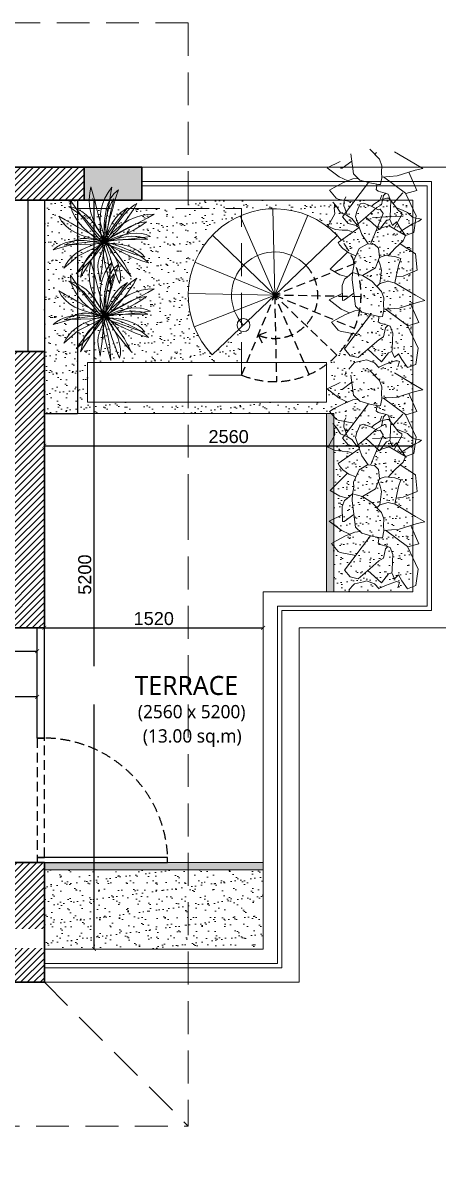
# Model space of a CAD drawing. Header units: millimetres. Extents: x 922141 to 965068, y 34629 to 256118.
# Drawn here: x 953442 to 956333, y 139470 to 147432 of the extents above; entities that cross this region are included whole.
import ezdxf

# ---------------------------------------------------------------- set-up
doc = ezdxf.new("R2010")
doc.units = ezdxf.units.MM
doc.header["$PDMODE"] = 35
doc.linetypes.add('DASHED', pattern=[19.05, 12.7, -6.35])
doc.linetypes.add('DASHED2', pattern=[0.375, 0.25, -0.125])
doc.layers.get('0').update_dxf_attribs({"plot": 0})
doc.layers.get('Defpoints').update_dxf_attribs({"color": 6})
for name, color, linetype, lineweight in [('A-HATCH', 251, 'Continuous', 9), ('MCA__ ARREDO', 133, 'Continuous', 5), ('MCA__ FINESTRE', 111, 'Continuous', 5), ('MCA__ LANDSCAPE', 136, 'Continuous', 5), ('MCA__ LAYOUT TESTO', 6, 'Continuous', 5), ('MCA__ MURI ESISTENTI SEZIONATI', 30, 'Continuous', 30), ('MCA__ SCALE', 154, 'Continuous', 18), ('MCA__ VERDE_ALBERI', 94, 'Continuous', 0)]:
    doc.layers.add(name, color=color, linetype=linetype, lineweight=lineweight)
for name, color, linetype in [('DCR_TERRACE', 30, 'Continuous'), ('MCA__ FACCIATA', 140, 'Continuous'), ('MCA__ PISCINA ELEV.', 91, 'Continuous')]:
    doc.layers.add(name, color=color, linetype=linetype)
doc.styles.get("Standard").update_dxf_attribs({"font": 'arial.ttf'})
doc.dimstyles.new('ISO-25', dxfattribs={"dimtxt": 250, "dimasz": 20, "dimexe": 1.25, "dimexo": 0.625, "dimtad": 1, "dimdec": 1, "dimrnd": 5, "dimtxsty": 'Standard', "dimcen": 2.5, "dimadec": 0, "dimazin": 0, "dimtfac": 1, "dimtdec": 1, "dimtmove": 0, "dimatfit": 3, "dimfxl": 1, "dimarcsym": 0})
pattern_1 = [(45, (295321.784, -305485.605), (-22.4506403, 22.4506403), [])]

# ---------------------------------------------------------------- blocks, each defined once
blk = doc.blocks.new('bush')
at = {"layer": 'MCA__ LANDSCAPE'}
for p, q in [((354250.8, 640828.8), (354270.3, 640854.6)), ((354270.3, 640854.6), (354294.1, 640876.5)), ((354294.1, 640876.5), (354282.1, 640836.6)), ((354223.8, 640764.1), (354235.3, 640798.7)), ((354235.3, 640798.7), (354250.8, 640828.8)), ((354270.5, 640797.8), (354259.4, 640759.7)), ((354282.1, 640836.6), (354270.5, 640797.8)), ((354028.5, 640772.1), (354003.9, 640778.3)), ((354003.9, 640778.3), (354091, 640715.9)), ((354053.6, 640762.6), (354028.5, 640772.1)), ((354079.3, 640748.7), (354053.6, 640762.6)), ((354105.5, 640729.3), (354079.3, 640748.7)), ((354132, 640703.1), (354105.5, 640729.3)), ((354211.9, 640679.8), (354216, 640724.6)), ((354216, 640724.6), (354223.8, 640764.1)), ((354248.9, 640722.3), (354238.9, 640685.1)), ((354259.4, 640759.7), (354248.9, 640722.3)), ((354392.7, 640714.7), (354429.5, 640725.6)), ((354429.5, 640725.6), (354466.5, 640731.8)), ((354466.5, 640731.8), (354504, 640733.7)), ((354504, 640733.7), (354467, 640712.7)), ((354091, 640715.9), (354166.9, 640624.4)), ((354159, 640669.1), (354132, 640703.1)), ((354186.2, 640626.2), (354159, 640669.1)), ((354211.2, 640629.4), (354211.9, 640679.8)), ((354238.9, 640685.1), (354229.7, 640648)), ((354249, 640614.6), (354284.5, 640649)), ((354284.5, 640649), (354320.3, 640676.8)), ((354356.2, 640654.4), (354319.7, 640635.3)), ((354320.3, 640676.8), (354356.4, 640698.6)), ((354392.9, 640673.4), (354356.2, 640654.4)), ((354356.4, 640698.6), (354392.7, 640714.7)), ((354429.9, 640692.7), (354392.9, 640673.4)), ((354467, 640712.7), (354429.9, 640692.7)), ((354061.8, 640587), (354038.5, 640579.7)), ((354083.7, 640590.6), (354061.8, 640587)), ((354107.1, 640590.8), (354083.7, 640590.6)), ((354134.7, 640587.8), (354107.1, 640590.8)), ((354169.3, 640581.8), (354134.7, 640587.8)), ((354166.9, 640624.4), (354213.8, 640573.1)), ((354213.8, 640573.1), (354169.3, 640581.8)), ((354213.8, 640573.1), (354186.2, 640626.2)), ((354213.8, 640573.1), (354211.2, 640629.4)), ((354213.8, 640573.1), (354249, 640614.6)), ((354221.3, 640610.7), (354213.8, 640573.1)), ((354248.4, 640595), (354213.8, 640573.1)), ((354213.8, 640573.1), (354261.2, 640586.2)), ((354229.7, 640648), (354221.3, 640610.7)), ((354283.8, 640615.6), (354248.4, 640595)), ((354288.5, 640583.1), (354259.4, 640580.7)), ((354261.2, 640586.2), (354302.2, 640595.5)), ((354319.7, 640635.3), (354283.8, 640615.6)), ((354320.9, 640584.7), (354288.5, 640583.1)), ((354302.2, 640595.5), (354337.5, 640601.4)), ((354355.6, 640585.7), (354320.9, 640584.7)), ((354337.5, 640601.4), (354368.4, 640604)), ((354391.9, 640586.2), (354355.6, 640585.7)), ((354368.4, 640604), (354395.6, 640603.6)), ((354429, 640586.4), (354391.9, 640586.2)), ((354395.6, 640603.6), (354420.4, 640600.4)), ((354420.4, 640600.4), (354443.5, 640594.6)), ((354466.1, 640586.5), (354429, 640586.4)), ((354443.5, 640594.6), (354466.1, 640586.5)), ((354011.2, 640568.4), (353977.1, 640553)), ((353977.1, 640553), (354023.2, 640558)), ((354038.5, 640579.7), (354011.2, 640568.4)), ((354023.2, 640558), (354063.4, 640563)), ((354063.4, 640563), (354098.1, 640567.5)), ((354098.1, 640567.5), (354128.2, 640571.3)), ((354128.1, 640489.9), (354151, 640515.9)), ((354128.2, 640571.3), (354154.1, 640574.1)), ((354151, 640515.9), (354171.2, 640537.2)), ((354154.1, 640574.1), (354176.6, 640575.5)), ((354171.2, 640537.2), (354188.5, 640553.8)), ((354194.5, 640542.2), (354173.8, 640513.3)), ((354176.6, 640575.5), (354196.2, 640575.3)), ((354188.5, 640553.8), (354202.8, 640565.7)), ((354213.8, 640573.1), (354194.5, 640542.2)), ((354196.2, 640575.3), (354213.8, 640573.1)), ((354202.8, 640565.7), (354213.8, 640573.1)), ((354234.2, 640577.4), (354213.8, 640573.1)), ((354213.8, 640573.1), (354267.5, 640556.8)), ((354237.8, 640556.2), (354213.8, 640573.1)), ((354213.8, 640573.1), (354239.5, 640540.3)), ((354224, 640544.8), (354213.8, 640573.1)), ((354234.6, 640514), (354224, 640544.8)), ((354259.4, 640580.7), (354234.2, 640577.4)), ((354264.5, 640539.1), (354237.8, 640556.2)), ((354239.5, 640540.3), (354261.3, 640507.4)), ((354293.8, 640522.2), (354264.5, 640539.1)), ((354267.5, 640556.8), (354314.8, 640540)), ((354325.4, 640505.6), (354293.8, 640522.2)), ((354314.8, 640540), (354355.8, 640523.1)), ((354355.8, 640523.1), (354390.7, 640506.4)), ((354075.6, 640423.7), (354102.9, 640459.2)), ((354102.9, 640459.2), (354128.1, 640489.9)), ((354130, 640461.5), (354107.9, 640438.7)), ((354152.1, 640486.4), (354130, 640461.5)), ((354173.8, 640513.3), (354152.1, 640486.4)), ((354245.4, 640481.7), (354234.6, 640514)), ((354256.5, 640448.7), (354245.4, 640481.7)), ((354267.6, 640415.9), (354256.5, 640448.7)), ((354261.3, 640507.4), (354279, 640474.8)), ((354279, 640474.8), (354292.5, 640442.8)), ((354359.1, 640489.6), (354325.4, 640505.6)), ((354394.6, 640474.5), (354359.1, 640489.6)), ((354390.7, 640506.4), (354419.5, 640490.2)), ((354431.8, 640460.6), (354394.6, 640474.5)), ((354419.5, 640490.2), (354442.3, 640474.9)), ((354470.5, 640448.1), (354431.8, 640460.6)), ((354442.3, 640474.9), (354459.3, 640460.7)), ((354459.3, 640460.7), (354470.5, 640448.1)), ((354046.3, 640383.4), (354075.6, 640423.7)), ((354065.6, 640399.6), (354046.3, 640383.4)), ((354086.3, 640418.1), (354065.6, 640399.6)), ((354107.9, 640438.7), (354086.3, 640418.1)), ((354278.7, 640384.2), (354267.6, 640415.9)), ((354289.9, 640354.5), (354278.7, 640384.2)), ((354292.5, 640442.8), (354301.5, 640411.8)), ((354301.5, 640411.8), (354306.1, 640382)), ((354306.1, 640382), (354305.9, 640353.8)), ((354300.8, 640327.6), (354289.9, 640354.5)), ((354305.9, 640353.8), (354300.8, 640327.6))]:
    blk.add_line(p, q, dxfattribs=at)
at = {"layer": 'MCA__ LANDSCAPE', "flags": 128}
for points in [[(354222.9, 640574.2), (354190.6, 640618.1), (354165.1, 640660.5), (354146.2, 640701.7), (354133.3, 640741.7), (354125.9, 640780.8), (354123.7, 640819.1), (354126.1, 640856.6), (354132.8, 640893.5)], [(354132.8, 640893.5), (354144.8, 640852.6), (354155.8, 640812), (354166.1, 640771.6), (354176.2, 640731.4), (354186.6, 640691.6), (354197.5, 640652.1), (354209.5, 640613), (354222.9, 640574.2)], [(354202.9, 640563.6), (354191.9, 640616.9), (354186.6, 640666.1), (354186.7, 640711.4), (354191.8, 640753.2), (354201.5, 640791.8), (354215.5, 640827.4), (354233.5, 640860.5), (354255, 640891.2)], [(354255, 640891.2), (354248.8, 640849), (354241.7, 640807.5), (354234.1, 640766.5), (354226.5, 640725.9), (354219.1, 640685.4), (354212.5, 640645), (354206.9, 640604.4), (354202.9, 640563.6)], [(354013.3, 640813.8), (354037.3, 640779.8), (354060.8, 640746.7), (354083.9, 640714.5), (354106.9, 640683.1), (354130.1, 640652.4), (354153.7, 640622.3), (354177.8, 640592.7), (354202.9, 640563.6)], [(354202.9, 640563.6), (354156.9, 640596.2), (354117.6, 640627.8), (354084.9, 640658.7), (354058.5, 640689.1), (354038.3, 640719.6), (354024.2, 640750.2), (354015.9, 640781.5), (354013.3, 640813.8)], [(354222.9, 640574.2), (354221, 640623.4), (354221.2, 640665.4), (354223.6, 640701.2), (354228.1, 640731.8), (354234.7, 640758.3), (354243.5, 640781.6), (354254.4, 640802.8), (354267.5, 640822.9)], [(354267.5, 640822.9), (354259.1, 640786.8), (354250.8, 640750.6), (354243, 640715.2), (354236.1, 640681.2), (354230.2, 640649.3), (354225.9, 640620.4), (354223.3, 640595.1), (354222.9, 640574.2)], [(354403.2, 640795.7), (354382.2, 640760.9), (354360.1, 640727.8), (354337.3, 640696.6), (354314.1, 640667.5), (354290.8, 640640.6), (354267.6, 640615.9), (354244.8, 640593.8), (354222.9, 640574.2)], [(354222.9, 640574.2), (354251, 640622.8), (354278.1, 640665.1), (354304, 640701.2), (354328.2, 640731.3), (354350.6, 640755.6), (354370.7, 640774.3), (354388.4, 640787.6), (354403.2, 640795.7)], [(353945.8, 640721.8), (353981.9, 640701), (354017.1, 640680.8), (354051.6, 640661.3), (354085.7, 640642.5), (354119.6, 640624.3), (354153.6, 640606.9), (354187.9, 640590.2), (354222.9, 640574.2)], [(354222.9, 640574.2), (354167.5, 640584.6), (354118.6, 640596.8), (354075.9, 640611.1), (354039.2, 640627.6), (354008.1, 640646.8), (353982.4, 640668.7), (353961.7, 640693.6), (353945.8, 640721.8)], [(354347.7, 640770.6), (354324.9, 640741.4), (354302.2, 640712), (354280.3, 640683.1), (354259.7, 640655.1), (354241, 640628.7), (354225, 640604.2), (354212, 640582.4), (354202.9, 640563.6)], [(354202.9, 640563.6), (354221.8, 640609.1), (354239.6, 640647.1), (354256.7, 640678.6), (354273.7, 640704.5), (354290.8, 640725.7), (354308.6, 640743.2), (354327.4, 640757.8), (354347.7, 640770.6)], [(354459.4, 640689), (354425.7, 640666.2), (354391.9, 640645.4), (354358.1, 640626.7), (354324.8, 640610), (354292.3, 640595.3), (354260.9, 640582.7), (354231, 640572.1), (354202.9, 640563.6)], [(354202.9, 640563.6), (354248.7, 640595.9), (354291.1, 640622.9), (354329.7, 640644.8), (354364.3, 640662), (354394.8, 640674.7), (354421, 640683.2), (354442.6, 640687.9), (354459.4, 640689)], [(354222.9, 640574.2), (354260.7, 640591.8), (354297.7, 640605.5), (354333.5, 640615.3), (354367.7, 640621.1), (354400, 640622.9), (354430, 640620.5), (354457.4, 640613.9), (354481.7, 640603)], [(354481.7, 640603), (354453.1, 640598.4), (354421.6, 640594.4), (354388.2, 640590.7), (354353.8, 640587.4), (354319.1, 640584.2), (354285.2, 640581), (354252.8, 640577.7), (354222.9, 640574.2)], [(354202.9, 640563.6), (354144.1, 640574.6), (354093.4, 640579.6), (354050.1, 640579.3), (354013.1, 640574.4), (353981.7, 640565.8), (353954.9, 640554.1), (353931.9, 640540.1), (353911.9, 640524.6)], [(354222.9, 640574.2), (354164.9, 640559.6), (354116.8, 640542.9), (354077.6, 640524.4), (354046.1, 640504.5), (354021.2, 640483.5), (354001.8, 640461.6), (353986.8, 640439.3), (353975.1, 640416.8)], [(354202.9, 640563.6), (354168.6, 640534), (354142.6, 640510.4), (354123.2, 640490.5), (354108.9, 640471.9), (354098.3, 640452.4), (354089.8, 640429.6), (354081.8, 640401.1), (354072.9, 640364.7)], [(354222.9, 640574.2), (354204.2, 640533), (354190.5, 640500.6), (354181.2, 640474.4), (354176.1, 640451.6), (354174.6, 640429.5), (354176.5, 640405.2), (354181.2, 640376), (354188.4, 640339.2)], [(354188.4, 640339.2), (354194, 640385.3), (354198.4, 640425.5), (354201.9, 640460.4), (354205, 640490.5), (354208.3, 640516.4), (354212, 640538.6), (354216.8, 640557.7), (354222.9, 640574.2)], [(354249.2, 640314.9), (354235.5, 640362.7), (354224.4, 640406.1), (354215.7, 640444.9), (354209.2, 640478.9), (354204.9, 640507.9), (354202.5, 640531.8), (354201.9, 640550.4), (354202.9, 640563.6)], [(354202.9, 640563.6), (354244.5, 640563.7), (354283.8, 640560.6), (354320.4, 640554.5), (354354, 640545.4), (354384, 640533.4), (354410.3, 640518.6), (354432.3, 640501.2), (354449.9, 640481.1)], [(354202.9, 640563.6), (354215.3, 640529.4), (354225.3, 640495.3), (354233.2, 640461.7), (354239.2, 640428.9), (354243.6, 640397.5), (354246.5, 640367.7), (354248.3, 640340), (354249.2, 640314.9)], [(354449.9, 640481.1), (354422, 640488.9), (354391.7, 640498.5), (354359.9, 640509.2), (354327.2, 640520.6), (354294.4, 640532.3), (354262.2, 640543.6), (354231.5, 640554.2), (354202.9, 640563.6)], [(354369.3, 640367.9), (354336.8, 640405.6), (354308.5, 640440.3), (354284.3, 640471.9), (354264.2, 640500), (354248.1, 640524.6), (354235.9, 640545.3), (354227.5, 640561.9), (354222.9, 640574.2)], [(354222.9, 640574.2), (354248.5, 640548.4), (354271.9, 640521.7), (354293.2, 640494.4), (354312.4, 640467.2), (354329.5, 640440.5), (354344.7, 640414.7), (354357.9, 640390.4), (354369.3, 640367.9)]]:
    blk.add_lwpolyline(points, dxfattribs=at)
at = {"layer": 'MCA__ LANDSCAPE'}
for points in [[(353911.9, 640524.6), (354014.7, 640554.8), (354133.6, 640558.2), (354202.9, 640563.6)], [(353975.1, 640416.8), (354055.8, 640487.3), (354162.2, 640540.3), (354222.9, 640574.2)], [(354072.9, 640364.7), (354097.4, 640404.2), (354118.2, 640438.9), (354136, 640469.1), (354151.5, 640495.1), (354165.3, 640517.2), (354178, 640535.8), (354190.3, 640551.1), (354202.9, 640563.6)]]:
    blk.add_lwpolyline(points, dxfattribs=at)
blk = doc.blocks.new('SDRG')
at = {"layer": 'MCA__ LANDSCAPE'}
blk.add_line((549525.5, 620385.5, 0), (549525.5, 620568.4, 0), dxfattribs=at)
at = {"layer": 'MCA__ VERDE_ALBERI', "transparency": 33554687}
for p, q in [((549139, 620536.2), (549212.5, 620647)), ((549212.5, 620647), (549246.8, 620700.6)), ((549246.8, 620700.6), (549255.4, 620654.5)), ((549255.4, 620654.5), (549283.8, 620545.5)), ((549265.4, 620616.2), (549376.2, 620658.1)), ((549376.2, 620658.1), (549392.3, 620591.2)), ((549390.2, 620590.3), (549528.6, 620648)), ((549528.6, 620648), (549626.2, 620628.7)), ((549548.8, 620679), (549536, 620626.3)), ((549560.1, 620662), (549548.8, 620679)), ((549575.7, 620622), (549560.1, 620662)), ((549754.8, 620632.8), (549854, 620637.8)), ((549854, 620637.8), (549885, 620552.8)), ((550003.2, 620621.7), (550037.4, 620675.3)), ((550037.4, 620675.3), (550046, 620629.2)), ((549286.4, 620462.7), (549390.2, 620590.3)), ((549448, 620512.4), (549386.7, 620573.9)), ((549475.3, 620531.7), (549491.1, 620566.5)), ((549504.6, 620596), (549491.1, 620566.5)), ((549536, 620626.3), (549504.6, 620596)), ((549620, 620544.8), (549575.7, 620622)), ((549641.7, 620578.3), (549579.9, 620483)), ((549642.1, 620577.2), (549592.8, 620546.2)), ((549642.1, 620577.2), (549626.2, 620628.7)), ((549674.5, 620562.2), (549641.7, 620578.3)), ((549690, 620543.1), (549754.8, 620632.8)), ((549924.2, 620502.6), (550003.2, 620621.7)), ((550046, 620629.2), (550074.5, 620520.2)), ((550056, 620590.9), (550166.9, 620632.8)), ((550166.9, 620632.8), (550183, 620565.9)), ((550180.9, 620565), (550319.3, 620622.7)), ((550319.3, 620622.7), (550416.8, 620603.4)), ((550432.8, 620551.9), (550416.8, 620603.4)), ((549286.7, 620452.8), (549283.8, 620545.5)), ((549432.5, 620499.2), (549389.8, 620485.9)), ((549456.7, 620518.7), (549414.5, 620488)), ((549472.2, 620495), (549432.5, 620499.2)), ((549491.8, 620543.3), (549456.7, 620518.7)), ((549505.7, 620561.3), (549491.8, 620543.3)), ((549516.4, 620561.7), (549505.7, 620561.3)), ((549597, 620512.7), (549516.4, 620561.7)), ((549579.2, 620502.8), (549542, 620487.7)), ((549592.8, 620546.2), (549557.4, 620527.4)), ((549557.4, 620527.4), (549579.2, 620502.8)), ((549715.5, 620511.7), (549674.5, 620562.2)), ((549760, 620469.1), (549715.5, 620511.7)), ((549765.9, 620507.9), (549757, 620449.5)), ((549779.2, 620543.2), (549765.9, 620507.9)), ((549819.2, 620527.4), (549779.2, 620543.2)), ((549923.5, 620500.6), (549819.2, 620527.4)), ((549885, 620552.8), (549887.5, 620509.9)), ((549911.1, 620461.5), (549924.2, 620502.6)), ((550077.3, 620427.5), (550074.5, 620520.2)), ((550077, 620437.4), (550180.9, 620565)), ((550383.4, 620520.9), (550348.1, 620502.1)), ((550348.1, 620502.1), (550369.8, 620477.5)), ((550432.8, 620551.9), (550383.4, 620520.9)), ((550393.9, 620507.1), (550387.2, 620489.5)), ((550425.7, 620494.9), (550393.9, 620507.1)), ((549116.2, 620388), (549179.2, 620442.7)), ((549149.1, 620416.6), (549139, 620428)), ((549179.2, 620442.7), (549218.3, 620455.9)), ((549218.3, 620455.9), (549258, 620451.7)), ((549258, 620451.7), (549290.3, 620453)), ((549290.3, 620453), (549330.1, 620443)), ((549330.4, 620431.4), (549317.7, 620378.7)), ((549330.1, 620443), (549330.4, 620431.4)), ((549383.2, 620468.3), (549370.1, 620427.2)), ((549389.8, 620485.9), (549383.2, 620468.3)), ((549384.2, 620471), (549397.9, 620457.3)), ((549425, 620433.1), (549394.2, 620446.6)), ((549452.3, 620442), (549397.9, 620457.3)), ((549414.5, 620488), (549414.9, 620476.5)), ((549414.9, 620476.5), (549423.3, 620436.2)), ((549423.3, 620436.2), (549446, 620396.5)), ((549467.5, 620413.7), (549452.3, 620442)), ((549529.8, 620491.5), (549472.2, 620495)), ((549505.4, 620451.1), (549477.3, 620432.6)), ((549477.3, 620432.6), (549481.2, 620421.1)), ((549683.8, 620366.7), (549505.4, 620451.1)), ((549542, 620487.7), (549529.8, 620491.5)), ((549542, 620487.7), (549548.4, 620469.1)), ((549600.1, 620424.7), (549548.4, 620469.1)), ((549579.9, 620483), (549588.3, 620442.8)), ((549606.1, 620403.5), (549588.3, 620442.8)), ((549757, 620449.5), (549765, 620420.8)), ((549923.4, 620409.8), (549911.1, 620461.5)), ((549969.9, 620417.4), (550009, 620430.6)), ((550009, 620430.6), (550048.6, 620426.4)), ((550173.9, 620443), (550160.8, 620401.8)), ((550180.5, 620460.6), (550173.9, 620443)), ((550174.9, 620445.7), (550188.6, 620432)), ((550223.2, 620473.9), (550180.5, 620460.6)), ((550242.9, 620416.7), (550188.6, 620432)), ((550262.9, 620469.7), (550223.2, 620473.9)), ((550320.4, 620466.2), (550262.9, 620469.7)), ((550332.7, 620462.3), (550320.4, 620466.2)), ((550369.8, 620477.5), (550332.7, 620462.3)), ((550332.7, 620462.3), (550339.1, 620443.8)), ((550390.7, 620399.4), (550339.1, 620443.8)), ((550387.2, 620489.5), (550407.3, 620420.7)), ((549317.7, 620378.7), (549297.9, 620319.9)), ((549316, 620371.9), (549513.3, 620206.7)), ((549327.6, 620419.7), (549338, 620420.1)), ((549359.7, 620415.2), (549338, 620420.1)), ((549370.1, 620427.2), (549359.7, 620415.2)), ((549457.3, 620379.6), (549437, 620338.2)), ((549459.4, 620383.1), (549446, 620396.5)), ((549481.2, 620421.1), (549457.3, 620379.6)), ((549512.3, 620357.5), (549467.5, 620413.7)), ((549521.3, 620345.7), (549600.1, 620424.7)), ((549687, 620388.7), (549681, 620347.9)), ((549711.4, 620412.9), (549687, 620388.7)), ((549765.2, 620415.1), (549711.4, 620412.9)), ((549765, 620420.8), (549768.8, 620415.2)), ((549827.1, 620388.5), (549765.2, 620415.1)), ((549811.8, 620416.9), (549783.3, 620410)), ((549843.9, 620424), (549811.8, 620416.9)), ((549869, 620309), (549827.1, 620388.5)), ((549923.4, 620409.8), (549843.9, 620424)), ((549906.9, 620362.7), (549869, 620309)), ((549906.9, 620362.7), (549969.9, 620417.4)), ((549939.8, 620391.3), (549923.4, 620409.8)), ((550048.6, 620426.4), (550080.9, 620427.7)), ((550080.9, 620427.7), (550120.8, 620417.6)), ((550121.1, 620406.1), (550108.3, 620353.4)), ((550118.3, 620394.4), (550128.6, 620394.8)), ((550120.8, 620417.6), (550121.1, 620406.1)), ((550150.3, 620389.8), (550128.6, 620394.8)), ((550160.8, 620401.8), (550150.3, 620389.8)), ((550258.2, 620388.3), (550242.9, 620416.7)), ((550303, 620332.1), (550258.2, 620388.3)), ((550312, 620320.4), (550390.7, 620399.4)), ((550425.7, 620383.2), (550394.9, 620356.4)), ((550423.4, 620381.2), (550407.3, 620420.7)), ((549297.9, 620319.9), (549259.5, 620283.6)), ((549287.5, 620310), (549288.4, 620278.9)), ((549437, 620338.2), (549441.3, 620315.1)), ((549441.3, 620315.1), (549485.1, 620293.7)), ((549485.1, 620293.7), (549514.2, 620283.3)), ((549568.4, 620284.3), (549512.3, 620357.5)), ((549514.2, 620283.3), (549585.4, 620303.5)), ((549525.6, 620260.5), (549567.8, 620291.2)), ((549567.6, 620298.4), (549567.8, 620291.2)), ((549582.5, 620302.5), (549664.8, 620173.3)), ((549585.4, 620303.5), (549624.5, 620316.7)), ((549681.7, 620352.5), (549624.5, 620316.7)), ((549681, 620347.9), (549707.7, 620296.8)), ((549707.7, 620296.8), (549780.7, 620259.1)), ((549869, 620309), (549849.3, 620250.2)), ((550088.6, 620294.6), (550050.2, 620258.3)), ((550108.3, 620353.4), (550088.6, 620294.6)), ((550106.7, 620346.6), (550304, 620181.4)), ((550359.1, 620259), (550303, 620332.1)), ((550394.9, 620356.4), (550374.8, 620309.2)), ((550374.8, 620309.2), (550378.9, 620292)), ((550388.2, 620235.6), (550378.9, 620292)), ((549259.5, 620283.6), (549139, 620274.3)), ((549182.4, 620277.7), (549222, 620218.3)), ((549274, 620198), (549299.4, 620246.9)), ((549308.1, 620221.7), (549288.4, 620278.9)), ((549393.6, 620232.1), (549415.5, 620221.3)), ((549428.5, 620278.7), (549406.2, 620185.1)), ((549447.9, 620216.8), (549462.1, 620223.2)), ((549507.8, 620235.6), (549462.1, 620223.2)), ((549498.2, 620218.8), (549508.4, 620236.6)), ((549508.4, 620236.6), (549525.6, 620260.5)), ((549513.3, 620206.7), (549555.5, 620237.4)), ((549555.5, 620237.4), (549568.4, 620284.3)), ((549594.7, 620234.3), (549592.2, 620199.4)), ((549608.1, 620262.4), (549594.7, 620234.3)), ((549703.6, 620198), (549731.2, 620233.9)), ((549725.3, 620226.3), (549823, 620117.7)), ((549749.9, 620275), (549731.2, 620233.9)), ((549780.7, 620259.1), (549809.4, 620260.3)), ((549809.4, 620260.3), (549849.3, 620250.2)), ((549849.3, 620250.2), (549875.4, 620216.5)), ((549892.5, 620246.2), (549849.3, 620250.2)), ((550050.2, 620258.3), (549892.5, 620246.2)), ((549973.1, 620252.3), (550012.7, 620193)), ((550078.1, 620284.7), (550079.1, 620253.6)), ((550098.8, 620196.4), (550079.1, 620253.6)), ((550219.2, 620253.4), (550196.9, 620159.7)), ((550346.2, 620212.1), (550359.1, 620259)), ((550388.2, 620235.6), (550402.7, 620221)), ((549180.9, 620207.7), (549215.1, 620128)), ((549215.1, 620128), (549274, 620198)), ((549222.4, 620206.7), (549222, 620218.3)), ((549335, 620164.8), (549308.1, 620221.7)), ((549350.2, 620136.4), (549335, 620164.8)), ((549399.4, 620173.2), (549350.2, 620136.4)), ((549406.2, 620185.1), (549399.4, 620173.2)), ((549415.5, 620221.3), (549447.9, 620216.8)), ((549423.3, 620152.7), (549444.2, 620169.5)), ((549445.8, 620170.4), (549488.1, 620195.2)), ((549456.9, 620159.2), (549445.8, 620170.4)), ((549492.8, 620160.6), (549456.9, 620159.2)), ((549488.1, 620195.2), (549498.2, 620218.8)), ((549562.3, 620117), (549492.8, 620160.6)), ((549586.2, 620158.6), (549562.5, 620111.2)), ((549592.2, 620199.4), (549586.2, 620158.6)), ((549664.8, 620173.3), (549679, 620179.7)), ((549679, 620179.7), (549703.6, 620198)), ((549823, 620117.7), (549860.2, 620172.7)), ((549860.2, 620172.7), (549873.6, 620218.8)), ((549875.4, 620216.5), (549886.7, 620199.5)), ((549886.7, 620199.5), (549923.1, 620183.6)), ((549923.1, 620183.6), (550013, 620181.4)), ((549971.6, 620182.4), (550005.8, 620102.7)), ((550005.8, 620102.7), (550064.7, 620172.7)), ((550013, 620181.4), (550012.7, 620193)), ((550064.7, 620172.7), (550090.1, 620221.6)), ((550125.7, 620139.5), (550098.8, 620196.4)), ((550196.9, 620159.7), (550190.1, 620147.9)), ((550304, 620181.4), (550346.2, 620212.1)), ((550402.7, 620221), (550425.7, 620201.3)), ((549562.5, 620111.2), (549562.3, 620117)), ((550140.9, 620111.1), (550125.7, 620139.5)), ((550190.1, 620147.9), (550140.9, 620111.1))]:
    blk.add_line(p, q, dxfattribs=at)
blk = doc.blocks.new('_ArchTick')
at = {"color": 0, "linetype": 'ByBlock', "const_width": 0.15}
blk.add_lwpolyline([(-0.5, -0.5), (0.5, 0.5)], dxfattribs=at)
blk = doc.blocks.new('*D158')
at = {"layer": 'Defpoints', "color": 0, "transparency": 16777216}
for p in [(953590.9, 144522.8), (956150.9, 144522.8), (956150.9, 144497)]:
    blk.add_point(p, dxfattribs=at)
at = {"layer": 'MCA__ FACCIATA', "color": 0, "lineweight": -2, "transparency": 16777216}
blk.add_line((953590.9, 144497), (956150.9, 144497), dxfattribs=at)
at = {"layer": 'MCA__ FACCIATA', "color": 0, "lineweight": -2, "transparency": 16777216, "xscale": 27, "yscale": 27, "zscale": 27, "rotation": 180}
blk.add_blockref('_ArchTick', (953590.9, 144497), dxfattribs=at)
at = {"layer": 'MCA__ FACCIATA', "color": 0, "lineweight": -2, "transparency": 16777216, "xscale": 27, "yscale": 27, "zscale": 27}
blk.add_blockref('_ArchTick', (956150.9, 144497), dxfattribs=at)
at = {"layer": 'MCA__ FACCIATA', "color": 0, "lineweight": 0, "transparency": 16777216, "insert": (954870.9, 144560.9), "char_height": 90, "attachment_point": 5}
blk.add_mtext('2560', dxfattribs=at)
blk = doc.blocks.new('*D134')
at = {"layer": 'Defpoints', "color": 0, "transparency": 16777216}
for p in [(953935.8, 146202.4), (953937.4, 146202.4), (953937.4, 141004.4)]:
    blk.add_point(p, dxfattribs=at)
at = {"layer": 'MCA__ FACCIATA', "color": 0, "lineweight": -2, "transparency": 16777216}
blk.add_line((953935.8, 141004.4), (953935.8, 146202.4), dxfattribs=at)
at = {"layer": 'MCA__ FACCIATA', "color": 0, "lineweight": -2, "transparency": 16777216, "xscale": 27, "yscale": 27, "zscale": 27}
for p, rotation in [((953935.8, 146202.4), 90), ((953935.8, 141004.4), 270)]:
    blk.add_blockref('_ArchTick', p, dxfattribs=dict(at, rotation=rotation))
at = {"layer": 'MCA__ FACCIATA', "color": 0, "lineweight": 0, "transparency": 16777216, "insert": (953871.8, 143603.4), "char_height": 90, "attachment_point": 5, "rotation": 90}
blk.add_mtext('5200', dxfattribs=at)
blk = doc.blocks.new('*D172')
at = {"layer": 'Defpoints', "color": 0, "transparency": 16777216}
for p in [(950614.9, 142755), (950614.9, 142751), (953540.9, 142751)]:
    blk.add_point(p, dxfattribs=at)
at = {"layer": 'MCA__ FACCIATA', "color": 0, "lineweight": -2, "transparency": 16777216}
blk.add_line((953540.9, 142755), (950614.9, 142755), dxfattribs=at)
at = {"layer": 'MCA__ FACCIATA', "color": 0, "lineweight": -2, "transparency": 16777216, "xscale": 27, "yscale": 27, "zscale": 27, "rotation": 180}
blk.add_blockref('_ArchTick', (950614.9, 142755), dxfattribs=at)
at = {"layer": 'MCA__ FACCIATA', "color": 0, "lineweight": -2, "transparency": 16777216, "xscale": 27, "yscale": 27, "zscale": 27}
blk.add_blockref('_ArchTick', (953540.9, 142755), dxfattribs=at)
at = {"layer": 'MCA__ FACCIATA', "color": 0, "lineweight": 0, "transparency": 16777216, "insert": (952077.9, 142819), "char_height": 90, "attachment_point": 5}
blk.add_mtext('3000', dxfattribs=at)
blk = doc.blocks.new('*D177')
at = {"layer": 'Defpoints', "color": 0, "transparency": 16777216}
for p in [(952198.1, 143149.3), (953540.9, 143149.3), (953540.9, 143071.9)]:
    blk.add_point(p, dxfattribs=at)
at = {"layer": 'MCA__ FACCIATA', "color": 0, "lineweight": -2, "transparency": 16777216}
blk.add_line((952198.1, 143071.9), (953540.9, 143071.9), dxfattribs=at)
at = {"layer": 'MCA__ FACCIATA', "color": 0, "lineweight": -2, "transparency": 16777216, "xscale": 27, "yscale": 27, "zscale": 27, "rotation": 180}
blk.add_blockref('_ArchTick', (952198.1, 143071.9), dxfattribs=at)
at = {"layer": 'MCA__ FACCIATA', "color": 0, "lineweight": -2, "transparency": 16777216, "xscale": 27, "yscale": 27, "zscale": 27}
blk.add_blockref('_ArchTick', (953540.9, 143071.9), dxfattribs=at)
at = {"layer": 'MCA__ FACCIATA', "color": 0, "lineweight": 0, "transparency": 16777216, "insert": (952869.5, 143126.7), "char_height": 72, "attachment_point": 5}
blk.add_mtext('1345', dxfattribs=at)
blk = doc.blocks.new('*D146')
at = {"layer": 'Defpoints', "color": 0, "transparency": 16777216}
for p in [(954108.2, 146202.4), (952730, 143464.4), (954108.2, 143464.4)]:
    blk.add_point(p, dxfattribs=at)
at = {"layer": 'MCA__ FACCIATA', "color": 0, "lineweight": -2, "transparency": 16777216}
blk.add_line((952730, 146202.4), (952730, 143464.4), dxfattribs=at)
at = {"layer": 'MCA__ FACCIATA', "color": 0, "lineweight": -2, "transparency": 16777216, "xscale": 27, "yscale": 27, "zscale": 27}
for p, rotation in [((952730, 146202.4), 90), ((952730, 143464.4), 270)]:
    blk.add_blockref('_ArchTick', p, dxfattribs=dict(at, rotation=rotation))
at = {"layer": 'MCA__ FACCIATA', "color": 0, "lineweight": 0, "transparency": 16777216, "insert": (952666, 144833.4), "char_height": 90, "attachment_point": 5, "rotation": 90}
blk.add_mtext('2740', dxfattribs=at)
blk = doc.blocks.new('ST')
at = {"layer": 'MCA__ FACCIATA', "linetype": 'DASHED2', "ltscale": 250}
for p, q in [((7421191.4, -16576571.1), (7421791.4, -16576571.1)), ((7421791.4, -16576571.1), (7421242.1, -16576812.5)), ((7421374.7, -16577002.8), (7421791.4, -16576571.1)), ((7421572.2, -16577129.7), (7421791.4, -16576571.1)), ((7421791.4, -16576571.1), (7421791.4, -16577171.1)), ((7422208.2, -16577002.8), (7421791.4, -16576571.1)), ((7422010.6, -16577129.7), (7421791.4, -16576571.1))]:
    blk.add_line(p, q, dxfattribs=at)
for points in [[(7421491.4, -16576571.1), (7421452.7, -16576618)], [(7421491.4, -16576571.1), (7421532.7, -16576617.4)]]:
    blk.add_lwpolyline(points, dxfattribs=at)
for radius in [600, 300]:
    blk.add_arc((7421791.4, -16576571.1), radius, 180, 336.2837, dxfattribs=at)
at = {"layer": 'MCA__ SCALE'}
for p, q in [((7421791.4, -16575971.1), (7421791.4, -16576571.1)), ((7421791.4, -16576571.1), (7421572.2, -16576012.6)), ((7421791.4, -16576571.1), (7422010.6, -16576012.6)), ((7421791.5, -16576571.2), (7421374.7, -16576139.5)), ((7421791.4, -16576571.1), (7422208.2, -16576139.5)), ((7421242.1, -16576329.8), (7421791.5, -16576571.1)), ((7422340.8, -16576329.8), (7421791.4, -16576571.1)), ((7421791.4, -16576571.1), (7422391.4, -16576571.1)), ((7421791.4, -16576571.1), (7422340.8, -16576812.5))]:
    blk.add_line(p, q, dxfattribs=at)
blk.add_circle((7421516.8, -16576450.5), 45.1, dxfattribs=at)
for radius in [600, 300]:
    blk.add_arc((7421791.4, -16576571.1), radius, 336.2837, 156.2837, dxfattribs=at)
blk = doc.blocks.new('*D196')
at = {"layer": 'Defpoints', "color": 0, "transparency": 16777216}
for p in [(953590.9, 143234.4), (955110.9, 143234.4), (955110.9, 143233.8)]:
    blk.add_point(p, dxfattribs=at)
at = {"layer": 'MCA__ FACCIATA', "color": 0, "lineweight": -2, "transparency": 16777216}
blk.add_line((953590.9, 143233.8), (955110.9, 143233.8), dxfattribs=at)
at = {"layer": 'MCA__ FACCIATA', "color": 0, "lineweight": -2, "transparency": 16777216, "xscale": 27, "yscale": 27, "zscale": 27, "rotation": 180}
blk.add_blockref('_ArchTick', (953590.9, 143233.8), dxfattribs=at)
at = {"layer": 'MCA__ FACCIATA', "color": 0, "lineweight": -2, "transparency": 16777216, "xscale": 27, "yscale": 27, "zscale": 27}
blk.add_blockref('_ArchTick', (955110.9, 143233.8), dxfattribs=at)
at = {"layer": 'MCA__ FACCIATA', "color": 0, "lineweight": 0, "transparency": 16777216, "insert": (954350.9, 143297.8), "char_height": 90, "attachment_point": 5}
blk.add_mtext('1520', dxfattribs=at)

msp = doc.modelspace()

# ---------------------------------------------------------------- hatches: boundary and pattern name
at = {"layer": 'A-HATCH', "ltscale": 600, "true_color": 0xc7c8ca}
h = msp.add_hatch(dxfattribs=at)
h.set_pattern_fill('AR-SAND', color=9, scale=2)
h.set_pattern_definition([(37.5, (295321.784, -305485.605), (-3.2000626, 97.8826475), [0, -77.216, 0, -86.36, 0, -82.55]), (7.5, (295321.78, -305485.6), (89.904657, 143.36502), [0, -41.656, 0, -69.596, 0, -26.67]), (327.5, (295259.3, -305485.605), (158.198474, 0.287437), [0, -25.4, 0, -91.44, 0, -119.38]), (317.5, (295259.3, -305485.6), (152.71129, 44.585865), [0, -12.7, 0, -59.944, 0, -68.58])])
h.paths.add_polyline_path([(953820.93, 144722.36), (953820.93, 146143.94), (954590.93, 146143.94), (954961.06, 146143.94), (954961.06, 146097.04, 0.0042144), (954951.75, 146093.09, 0.0987909), (954758.86, 145959.18, 0.0937667), (954636.61, 145772.59, 0.0937667), (954590.96, 145554.23, 0.0987909), (954632.51, 145323.13, 0.0975603), (954757.54, 145127.78), (954941.64, 145304.1, 0.1284401), (954961.06, 145292.16), (954961.06, 145075.45), (953890.2, 145075.45), (953890.2, 144801.22), (954590.93, 144801.22), (954590.93, 144722.36)])
h.paths.add_polyline_path([(953590.93, 144722.36), (953820.93, 144722.36), (953820.93, 146143.94), (953820.93, 146202.36), (953590.93, 146202.36), (953590.93, 145152.36)])
h.paths.add_polyline_path([(955959.65, 143264.09), (955914.79, 143243.26)])
edge = h.paths.add_edge_path()
edge.add_line((955600.93, 143484.36), (956150.93, 143484.36))
edge.add_line((956150.93, 143484.36), (956150.93, 146202.36))
edge.add_line((956150.93, 146202.36), (954590.93, 146202.36))
edge.add_line((954590.93, 146202.36), (954590.93, 146143.94))
edge.add_line((954590.93, 146143.94), (954961.06, 146143.94))
edge.add_line((954961.06, 146143.94), (954961.06, 146097.04))
edge.add_arc((955190.85, 145542.79), 600, 306.879116, 472.519541, ccw=False)
edge.add_line((955550.93, 145062.85), (955550.93, 144801.22))
edge.add_line((955550.93, 144801.22), (954590.93, 144801.22))
edge.add_line((954590.93, 144801.22), (954590.93, 144722.36))
edge.add_line((954590.93, 144722.36), (955600.93, 144722.36))
edge.add_line((955600.93, 144722.36), (955600.93, 143484.36))
at = {"layer": 'MCA__ LANDSCAPE'}
h = msp.add_hatch(color=256, dxfattribs=at)
h.dxf.hatch_style = 1
h.paths.add_polyline_path([(955550.93, 143484.36), (955600.93, 143484.36), (955600.93, 144722.36), (955550.93, 144722.36)])
h = msp.add_hatch(color=256, dxfattribs=at)
h.dxf.hatch_style = 1
h.paths.add_polyline_path([(953590.93, 141554.36), (955110.93, 141554.36), (955110.93, 141604.36), (954446.56, 141604.36), (953590.93, 141604.36)])
at = {"layer": 'MCA__ SCALE'}
h = msp.add_hatch(dxfattribs=at)
h.set_pattern_fill('ANSI31', color=256, scale=10)
h.set_pattern_definition(pattern_1)
h.paths.add_polyline_path([(946816.89, 141964.36), (946816.89, 143842.36), (946816.89, 145982.36), (947046.89, 145982.36), (947046.89, 141964.36)])
h.paths.add_polyline_path([(942486.89, 145982.36), (942716.89, 145982.36), (942716.89, 142642.36), (942486.89, 142642.36)])
h.paths.add_polyline_path([(950814.89, 146202.36), (951044.89, 146202.36), (951044.89, 143867.06), (951044.89, 143464.36), (950814.89, 143464.36)])
h.paths.add_polyline_path([(951214.89, 146202.36), (951214.89, 146432.36), (953866.89, 146432.36), (953866.89, 146202.36), (953590.93, 146202.36)])
h.paths.add_polyline_path([(947046.89, 146418.49), (947060.57, 146432.36), (948186.89, 146432.36), (948186.89, 146202.36), (947046.89, 146202.36)])
h.paths.add_polyline_path([(947046.89, 140774.36), (947046.89, 141004.36), (948046.89, 141004.36), (948046.89, 140774.36)])
h.paths.add_polyline_path([(950096.89, 140774.36), (950096.89, 141004.36), (950814.89, 141004.36), (950814.89, 140774.36)])
h.paths.add_polyline_path([(950236.89, 146432.36), (950814.89, 146432.36), (950814.89, 146202.36), (950236.89, 146202.36)])
h.paths.add_polyline_path([(946496.89, 146202.36), (946496.89, 146432.36), (946816.89, 146432.36), (946816.89, 146202.36)])
h.paths.add_polyline_path([(942716.89, 146237.68), (942716.89, 146432.36), (943036.89, 146432.36), (943036.89, 146202.36), (942750.87, 146202.36)])
h.paths.add_polyline_path([(951214.89, 143234.36), (951214.89, 143464.36), (951414.47, 143464.36), (951414.47, 143234.36)])
h.paths.add_polyline_path([(946816.89, 140554.36), (947046.89, 140554.36), (947046.89, 140444.36), (946816.89, 140444.36)])
h = msp.add_hatch(dxfattribs=at)
h.set_pattern_fill('ANSI31', color=256, scale=10)
h.set_pattern_definition(pattern_1)
h.paths.add_polyline_path([(952164.47, 143464.36), (952164.47, 143234.36), (953590.93, 143234.36), (953590.93, 145152.36), (953364.89, 145152.36), (953364.89, 143464.36)])
h.paths.add_polyline_path([(951214.89, 140774.36), (951214.89, 141004.36), (953360.93, 141004.36), (953360.93, 141604.36), (953590.93, 141604.36), (953590.93, 140774.36)])

# ---------------------------------------------------------------- linework, layer by layer
at = {"layer": 'MCA__ FACCIATA'}
for p, q in [((953475.93, 146202.36), (953475.93, 145152.36)), ((953590.93, 146202.36), (953590.93, 145152.36)), ((953820.93, 146202.36), (953820.93, 144722.36)), ((953590.93, 144722.36), (953820.93, 144722.36)), ((953540.93, 142468.54), (953590.93, 142468.54))]:
    msp.add_line(p, q, dxfattribs=at)
at = {"layer": 'MCA__ FACCIATA', "linetype": 'DASHED2', "ltscale": 270}
msp.add_lwpolyline([(953590.93, 141640.68), (953590.93, 142468.54), (953540.93, 142468.54), (953540.93, 141640.68)], close=True, dxfattribs=at)
at = {"layer": 'MCA__ FACCIATA'}
msp.add_lwpolyline([(953540.93, 141604.36), (954446.56, 141604.36), (954446.56, 141640.68), (953540.93, 141640.68)], close=True, dxfattribs=at)
at = {"layer": 'MCA__ FINESTRE', "linetype": 'DASHED', "ltscale": 18}
for p, q in [((954590.93, 147432.36), (941567.52, 147432.36)), ((954590.93, 147432.36), (954590.93, 146143.94)), ((953820.93, 146143.94), (954961.06, 146143.94)), ((954961.06, 144988.54), (954961.06, 146143.94)), ((954961.06, 144988.54), (954590.93, 144988.54)), ((954590.93, 144072.36), (954590.93, 144988.54)), ((953590.93, 140774.36), (954590.93, 139774.36)), ((948046.89, 139774.36), (954590.93, 139774.36))]:
    msp.add_line(p, q, dxfattribs=at)
at = {"layer": 'MCA__ MURI ESISTENTI SEZIONATI'}
for p, q in [((954266.89, 146432.36), (951214.89, 146432.36)), ((951214.89, 146202.36), (953590.93, 146202.36)), ((954266.89, 146202.36), (953590.93, 146202.36)), ((953590.93, 145152.36), (953364.89, 145152.36)), ((953590.93, 143234.36), (953590.93, 145152.36)), ((952164.47, 143234.36), (953590.93, 143234.36)), ((953360.93, 141604.36), (953590.93, 141604.36))]:
    msp.add_line(p, q, dxfattribs=at)
msp.add_lwpolyline([(954266.89, 146202.36), (954266.89, 146432.36), (953866.89, 146432.36), (953866.89, 146202.36)], close=True, dxfattribs=at)
at = {"layer": 'MCA__ SCALE'}
for p, q in [((955020.93, 146432.36), (954266.89, 146432.36)), ((956380.93, 146432.36), (955020.93, 146432.36)), ((956280.93, 146332.36), (954266.89, 146332.36)), ((956250.93, 146302.36), (954266.89, 146302.36)), ((956250.93, 146302.36), (956250.93, 143972.36)), ((956280.93, 146332.36), (956280.93, 143942.36)), ((955020.93, 146202.36), (954266.89, 146202.36)), ((956150.93, 146202.36), (955020.93, 146202.36)), ((956150.93, 146202.36), (956150.93, 144072.36)), ((953590.93, 144722.36), (955550.93, 144722.36)), ((955550.93, 144722.36), (955600.93, 144722.36)), ((955550.93, 144722.36), (955550.93, 143484.36)), ((955600.93, 144722.36), (955600.93, 143484.36)), ((956150.93, 144072.36), (956150.93, 143484.36)), ((956250.93, 143972.36), (956250.93, 143384.36)), ((956280.93, 143942.36), (956280.93, 143354.36)), ((955110.93, 143484.36), (956150.93, 143484.36)), ((955210.93, 143384.36), (956250.93, 143384.36)), ((955240.93, 143354.36), (956280.93, 143354.36)), ((955360.93, 143234.36), (956380.93, 143234.36)), ((953590.93, 141604.36), (955110.93, 141604.36)), ((953590.93, 141554.36), (955110.93, 141554.36)), ((953590.93, 140904.36), (955210.93, 140904.36)), ((953590.93, 140874.36), (955240.93, 140874.36)), ((953590.93, 140774.36), (955360.93, 140774.36))]:
    msp.add_line(p, q, dxfattribs=at)
msp.add_lwpolyline([(955550.93, 145075.45), (953890.2, 145075.45), (953890.2, 144801.22), (955550.93, 144801.22)], close=True, dxfattribs=at)

# ---------------------------------------------------------------- block references
at = {"layer": 'DCR_TERRACE', "ltscale": 600, "rotation": 67.4804592851679}
msp.add_blockref('ST', (-17199934.55, -361527.5), dxfattribs=at)
at = {"layer": 'MCA__ PISCINA ELEV.', "rotation": 272.6971775699242}
for p, xscale, yscale, zscale in [((207540.67, 748545.16), 1.159200000000005, 1.159200000000005, 1.159200000000005), ((207540.67, 747009.96), 1.159200000000004, 1.159200000000004, 1.159200000000004)]:
    msp.add_blockref('SDRG', p, dxfattribs=dict(at, xscale=xscale, yscale=yscale, zscale=zscale))
at = {"layer": 'MCA__ PISCINA ELEV.', "lineweight": 50, "xscale": 1.185, "yscale": 1.185, "zscale": 1.185}
for p in [(534266.22, -613164.44), (534266.22, -613683.02)]:
    msp.add_blockref('bush', p, dxfattribs=at)

# ---------------------------------------------------------------- texts
at = {"layer": 'MCA__ LAYOUT TESTO', "color": 14, "insert": (954274.9, 142529.92), "char_height": 92.2852, "attachment_point": 1, "bg_fill": 2}
msp.add_mtext_dynamic_manual_height_columns('{\\fSegoe UI Light|b0|i0|c0|p34;(13.00 sq.m)}', width=980.6836, gutter_width=1, heights=[0], dxfattribs=at)

# ---------------------------------------------------------------- dimensions: what is measured, and where the dimension line sits
at = {"layer": 'MCA__ FACCIATA', "color": 252, "lineweight": 0, "true_color": 0x939598}
for p1, p2, distance, override, picture, middle in [((954108.2, 146202.36), (954108.2, 143464.36), -1378.23, {"dimtxt": 90, "dimasz": 27, "dimgap": 18, "dimblk1": 'ArchTick', "dimblk2": 'ArchTick', "dimsah": 1, "dimse1": 1, "dimse2": 1}, '*D146', (952666.02, 144833.36)), ((953590.93, 144522.79), (956150.93, 144522.79), -25.81, {"dimtxt": 90, "dimasz": 27, "dimgap": 18, "dimblk1": 'ArchTick', "dimblk2": 'ArchTick', "dimsah": 1, "dimse1": 1, "dimse2": 1}, '*D158', (954870.93, 144560.94)), ((953590.93, 143234.36), (955110.93, 143234.36), -0.55, {"dimtxt": 90, "dimasz": 27, "dimgap": 18, "dimblk1": 'ArchTick', "dimblk2": 'ArchTick', "dimsah": 1, "dimse1": 1, "dimse2": 1}, '*D196', (954350.93, 143297.76)), ((952198.0843, 143149.2951), (953540.9318, 143149.2951), -77.3673, {"dimtxt": 72, "dimasz": 27, "dimgap": 18, "dimblk1": 'ArchTick', "dimblk2": 'ArchTick', "dimsah": 1, "dimse1": 1, "dimse2": 1}, '*D177', (952869.5081, 143126.7137))]:
    dim = msp.add_aligned_dim(p1=p1, p2=p2, distance=distance, dimstyle='ISO-25', override=override, dxfattribs=at)
    dim.commit()
    dim.dimension.update_dxf_attribs({"geometry": picture, "text_midpoint": middle})

# ---------------------------------------------------------------- next in the draw order: linework, layer by layer
at = {"layer": 'MCA__ FACCIATA', "linetype": 'DASHED2', "ltscale": 270}
msp.add_arc((953585.68, 141605.84), 862.75, 3.774356, 90.559953, dxfattribs=at)

# ---------------------------------------------------------------- next in the draw order: texts
at = {"layer": 'MCA__ ARREDO', "lineweight": 9, "insert": (952375.19, 141110.94), "char_height": 65.918, "attachment_point": 1, "bg_fill": 2}
msp.add_mtext_dynamic_manual_height_columns('\\pxqc;{\\fSegoe UI Light|b0|i0|c0|p34;WARDROBE }', width=1444.2597, gutter_width=1, heights=[0], dxfattribs=at)

# ---------------------------------------------------------------- next in the draw order: hatches: boundary and pattern name
at = {"layer": 'A-HATCH', "ltscale": 600, "true_color": 0xc7c8ca}
h = msp.add_hatch(dxfattribs=at)
h.set_pattern_fill('AR-SAND', color=9, scale=2)
h.set_pattern_definition([(37.5, (302495.456, 100962.085), (-3.200063, 97.882647), [0, -77.216, 0, -86.36, 0, -82.55]), (7.5, (302495.46, 100962.08), (89.904657, 143.36502), [0, -41.656, 0, -69.596, 0, -26.67]), (327.5, (302432.97, 100962.085), (158.198474, 0.287437), [0, -25.4, 0, -91.44, 0, -119.38]), (317.5, (302432.97, 100962.08), (152.71129, 44.585865), [0, -12.7, 0, -59.944, 0, -68.58])])
h.paths.add_polyline_path([(954590.93, 141004.36), (954590.93, 141554.36), (953590.93, 141554.36), (953590.93, 141004.36)])
h.paths.add_polyline_path([(954590.93, 141004.36), (955110.93, 141004.36), (955110.93, 141554.36), (954590.93, 141554.36)])

# ---------------------------------------------------------------- next in the draw order: linework, layer by layer
at = {"layer": 'MCA__ MURI ESISTENTI SEZIONATI'}
msp.add_lwpolyline([(953590.93, 141604.36), (953590.93, 140774.36), (950096.89, 140774.36), (950096.89, 141004.36), (953360.93, 141004.36), (953360.93, 141604.36)], dxfattribs=at)
at = {"layer": 'MCA__ SCALE'}
msp.add_line((953590.93, 141004.36), (955110.93, 141004.36), dxfattribs=at)

# ---------------------------------------------------------------- next in the draw order: dimensions: what is measured, and where the dimension line sits
at = {"layer": 'MCA__ FACCIATA', "color": 252, "lineweight": 0, "true_color": 0x939598}
dim = msp.add_aligned_dim(p1=(953937.4, 141004.36), p2=(953937.4, 146202.36), distance=1.61, dimstyle='ISO-25', override={"dimtxt": 90, "dimasz": 27, "dimgap": 18, "dimblk1": 'ArchTick', "dimblk2": 'ArchTick', "dimsah": 1, "dimse1": 1, "dimse2": 1}, dxfattribs=at)
dim.commit()
dim.dimension.update_dxf_attribs({"geometry": '*D134', "text_midpoint": (953871.83, 143603.36)})

# ---------------------------------------------------------------- next in the draw order: texts
at = {"layer": 'MCA__ LAYOUT TESTO', "color": 14, "insert": (953132.86, 142899.79, 0), "char_height": 131.8359, "attachment_point": 1, "bg_fill": 2}
msp.add_mtext_dynamic_manual_height_columns('\\pxqc;{\\fSegoe UI Light|b0|i0|c0|p34;TERRACE}', width=2888.5195, gutter_width=1, heights=[0], dxfattribs=at)

# ---------------------------------------------------------------- next in the draw order: linework, layer by layer
at = {"layer": 'MCA__ FACCIATA'}
for p, q in [((953540.93, 142468.54), (953540.93, 143234.36)), ((953590.93, 142468.54), (953590.93, 143234.36))]:
    msp.add_line(p, q, dxfattribs=at)
at = {"layer": 'MCA__ SCALE'}
msp.add_line((955360.93, 143234.36), (955360.93, 140774.36), dxfattribs=at)

# ---------------------------------------------------------------- next in the draw order: texts
at = {"layer": 'MCA__ LAYOUT TESTO', "color": 14, "insert": (954240.15, 142698.3), "char_height": 92.2852, "attachment_point": 1, "bg_fill": 2}
msp.add_mtext_dynamic_manual_height_columns('{\\fSegoe UI Light|b0|i0|c0|p34;(2560 x 5200)}', width=980.6836, gutter_width=1, heights=[0], dxfattribs=at)

# ---------------------------------------------------------------- next in the draw order: dimensions: what is measured, and where the dimension line sits
at = {"layer": 'MCA__ FACCIATA', "color": 252, "lineweight": 0, "true_color": 0x939598}
dim = msp.add_aligned_dim(p1=(953540.93, 142751.02), p2=(950614.89, 142751.02), distance=-4.03, text='3000', dimstyle='ISO-25', override={"dimtxt": 90, "dimasz": 27, "dimgap": 18, "dimtxsty": 'Standard', "dimblk1": 'ArchTick', "dimblk2": 'ArchTick', "dimsah": 1, "dimse1": 1, "dimse2": 1}, dxfattribs=at)
dim.commit()
dim.dimension.update_dxf_attribs({"geometry": '*D172', "text_midpoint": (952077.91, 142819.03)})

# ---------------------------------------------------------------- next in the draw order: hatches: boundary and pattern name
at = {"layer": 'MCA__ MURI ESISTENTI SEZIONATI'}
h = msp.add_hatch(color=256, dxfattribs=at)
h.dxf.hatch_style = 1
h.paths.add_polyline_path([(935322.25, 142192.36), (935793.89, 142192.36), (935793.89, 142307.36), (935793.89, 142422.36), (935653.89, 142422.36), (935322.25, 142422.36)])
h.paths.add_polyline_path([(942541.72, 146432.36), (942716.89, 146252.55), (942716.89, 146202.36), (942716.89, 145982.36), (942486.89, 145982.36), (942486.89, 146432.36)])
h.paths.add_polyline_path([(942486.89, 142422.36), (942486.89, 142433.12), (942486.89, 142442.36), (942486.89, 142642.36), (942716.89, 142642.36), (942716.89, 142192.36), (942486.89, 142192.36)])
h.paths.add_polyline_path([(942486.89, 137991.36), (942486.89, 137771.36), (942716.89, 137771.36), (942716.89, 137991.36), (942716.89, 138221.36), (942486.89, 138221.36)])
h.paths.add_polyline_path([(946816.89, 141004.36), (947046.89, 141004.36), (947046.89, 140774.36), (947046.89, 140554.36), (946816.89, 140554.36)])
h.paths.add_polyline_path([(935563.89, 137991.36), (935793.89, 137991.36), (935793.89, 138106.36), (935793.89, 138221.36), (935322.25, 138221.36), (935322.25, 137991.36)])
h.paths.add_polyline_path([(946816.89, 145982.36), (947046.89, 145982.36), (947046.89, 146202.36), (947046.89, 146405.87), (946816.89, 146169.78)])
h.paths.add_polyline_path([(938743.89, 142192.36), (939133.89, 142192.36), (939133.89, 142422.36), (938743.89, 142422.36)])
h.paths.add_polyline_path([(938743.89, 137991.36), (938973.89, 137991.36), (939143.89, 137991.36), (939143.89, 138221.36), (938743.89, 138221.36), (938743.89, 138106.36)])
h.paths.add_polyline_path([(950814.89, 140774.36), (951076.89, 140774.36), (951214.89, 140774.36), (951214.89, 141004.36), (951044.89, 141004.36), (950814.89, 141004.36)])
h.paths.add_polyline_path([(950814.89, 143234.36), (951044.89, 143234.36), (951214.89, 143234.36), (951214.89, 143464.36), (951044.89, 143464.36), (950814.89, 143464.36)])
h.paths.add_polyline_path([(951044.89, 146202.36), (951214.89, 146202.36), (951214.89, 146432.36), (950814.89, 146432.36), (950814.89, 146202.36)])
h.paths.add_polyline_path([(953866.89, 146202.36), (954266.89, 146202.36), (954266.89, 146432.36), (953866.89, 146432.36)])
h.paths.add_polyline_path([(946661.89, 138193.05), (946661.89, 138221.36), (946816.89, 138221.36), (946931.89, 138221.36), (947046.44, 138221.36), (947046.44, 138106.36), (947046.44, 137991.36), (946858.37, 137991.36)])
h.paths.add_polyline_path([(946816.89, 146169.78), (946816.89, 146202.36), (946816.89, 146432.36), (947046.89, 146432.36), (947046.89, 146405.87)])
h.paths.add_polyline_path([(946661.89, 137991.36), (946858.37, 137991.36), (946661.89, 138193.05)])
h.paths.add_polyline_path([(942716.89, 146252.55), (942716.89, 146432.36), (942541.72, 146432.36)])

# ---------------------------------------------------------------- next in the draw order: linework, layer by layer
at = {"layer": 'MCA__ FINESTRE', "linetype": 'DASHED', "ltscale": 18}
msp.add_line((954590.93, 144072.36), (954590.93, 139774.36), dxfattribs=at)
at = {"layer": 'MCA__ SCALE'}
for p, q in [((955110.93, 143484.36), (955110.93, 141004.36)), ((955210.93, 143384.36), (955210.93, 140904.36)), ((955240.93, 143354.36), (955240.93, 140874.36))]:
    msp.add_line(p, q, dxfattribs=at)

doc.saveas('drawing.dxf')
